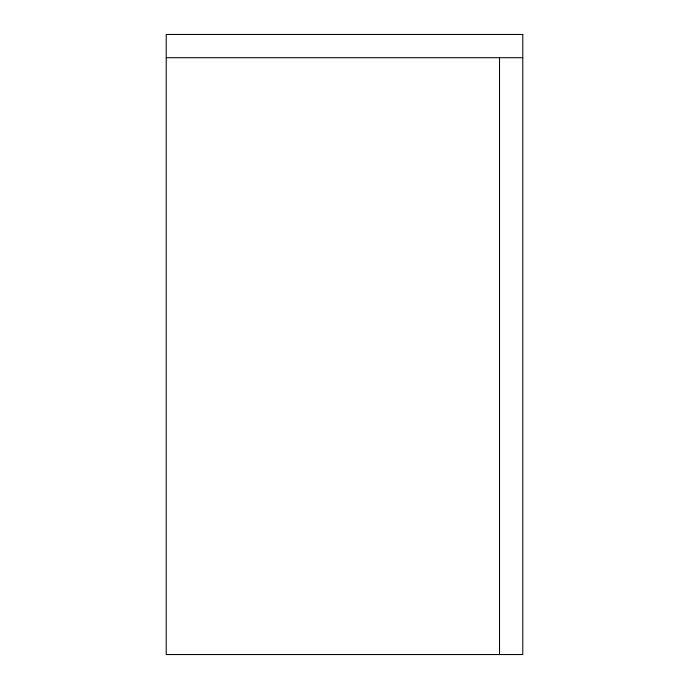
<?xml version="1.0" encoding="UTF-8"?>
<svg xmlns="http://www.w3.org/2000/svg" width="689" height="689" viewBox="0 0 689 689"><rect width="100%" height="100%" fill="white"/><g stroke="black" fill="none" stroke-linecap="round" stroke-linejoin="round"><path stroke-width="1.03" d="M166.221 57.704L522.779 57.704M499.525 57.704L499.525 654.55M522.779 34.45L166.221 34.45L166.221 654.55L522.779 654.55L522.779 34.45"/></g></svg>
